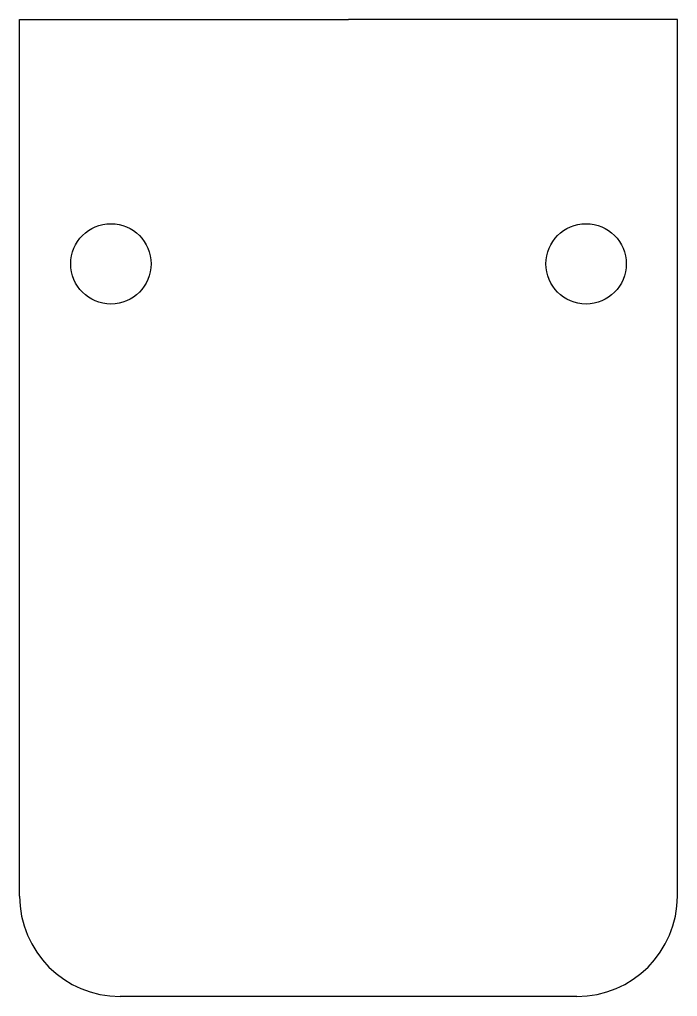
# Model space of a CAD drawing. Extents: x -4 to 14, y -3.6 to 23.2.
import ezdxf

# ---------------------------------------------------------------- set-up
doc = ezdxf.new("R2010")
doc.units = 0
doc.layers.add('MODELSKETCH_VISIBLE', color=7, linetype='CONTINUOUS')

msp = doc.modelspace()

# ---------------------------------------------------------------- linework, layer by layer
at = {"layer": 'MODELSKETCH_VISIBLE'}
for p, q in [((-4, 23.2), (5, 23.2)), ((-4, 11.81), (-4, 23.2)), ((14, 23.2), (5, 23.2)), ((14, 11.81), (14, 23.2)), ((-4, -0.8), (-4, 11.81)), ((14, -0.8), (14, 11.81)), ((11.25, -3.55), (-1.25, -3.55))]:
    msp.add_line(p, q, dxfattribs=at)
for centre in [(-1.5, 16.51), (11.5, 16.51)]:
    msp.add_circle(centre, 1.1, dxfattribs=at)
for centre, start, end in [((-1.25, -0.8), 180, 270), ((11.25, -0.8), 270, 0)]:
    msp.add_arc(centre, 2.75, start, end, dxfattribs=at)

doc.saveas('drawing.dxf')
